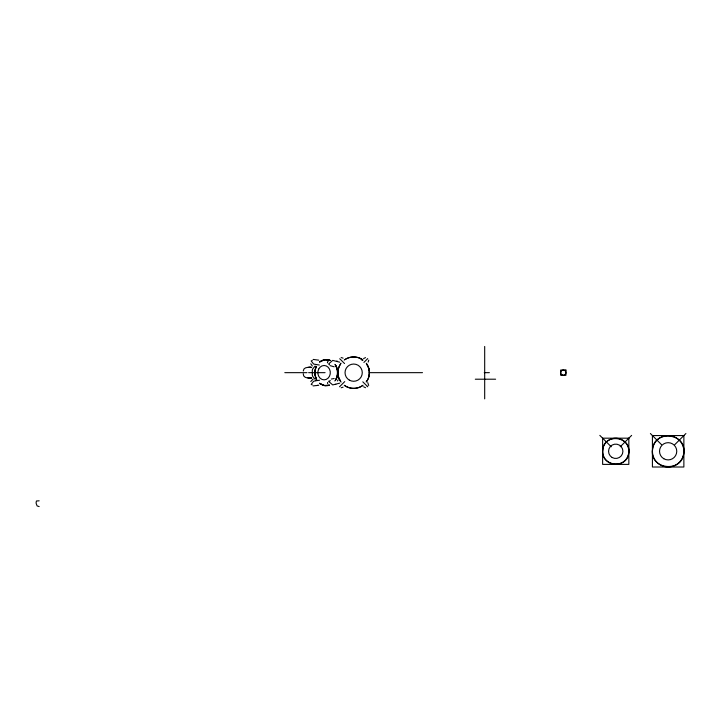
<?xml version="1.0" encoding="UTF-8"?>
<svg xmlns="http://www.w3.org/2000/svg" width="722" height="722" viewBox="0 0 722 722"><rect width="100%" height="100%" fill="white"/><g stroke="black" fill="none" stroke-linecap="round" stroke-linejoin="round"><path stroke-width="1.08" d="M303.285 371.018C303.43 366.794 308.799 367.245 311.696 367.444M368.698 385.467L367.742 382.597M316.227 366.487C314.467 370.377 314.467 374.953 316.227 378.842M316.037 366.487L314.621 372.66L316.037 378.842M368.157 362.101L368.752 360.152M310.776 381.514L313.158 379.059M335.685 379.943C338.293 375.584 338.293 369.736 335.685 365.386M340.576 363.924C337.075 369.068 337.075 376.261 340.576 381.397M338.14 379.853L337.445 380.945M366.722 381.397C370.233 376.261 370.233 369.068 366.722 363.924M327.617 382.416L327.617 383.617M328.348 360.919L327.373 362.137L327.617 362.904M334.864 380.972C338.266 376.126 338.266 369.195 334.864 364.348M366.28 381.36L366.722 380.783M339.539 386.775L344.737 381.595M363.888 362.426L367.724 358.59M620.243 446.774L631.633 435.384M674.799 444.626L685.9 433.534M315.126 366.036L312.77 368.879A6.119 4.188 -90 0 0 312.31 370.305L312.31 375.025A6.119 4.188 -90 0 0 312.77 376.451L315.126 379.285M319.774 361.767L324.954 359.619L330.342 360.558M319.909 361.767L324.007 359.809L329.557 360.125M363.581 358.572L365.531 357.598M344.917 359.592C350.053 356.081 357.246 356.081 362.39 359.592M362.39 385.738C357.246 389.239 350.053 389.239 344.917 385.738M339.737 383.147L332.716 384.925L328.826 381.568A1.291 0.451 40.9 0 1 328.709 381.198L330.378 380.702M343.094 387.173L341.145 387.759M329.367 385.205L324.954 385.701L319.774 383.553M334.169 378.527L331.353 379.032M317.445 385.395L318.763 385.169M319.584 380.232L315.595 380.801M313.104 385.909L316.687 385.512M316.416 385.557L317.707 385.349M310.316 377.886L311.335 377.741M315.225 380.837L313.889 381.198A1.291 0.451 -41 0 0 313.375 381.568L311.191 384.375L312.274 384.88M311.39 367.308L308.285 367.444L310.622 367.408L309.233 367.435M313.104 359.421L318.763 360.161M341.145 357.561L343.094 358.148M307.969 367.444L310.884 367.444M284.802 372.66L307.012 372.66M308.628 372.66L325.08 372.66M369.195 372.66L422.496 372.66M484.254 372.66L489.381 372.66M311.696 377.877C308.529 378.364 302.96 378.238 303.231 373.734M475.302 379.212L495.626 379.203M39.159 500.815L36.443 500.996L36.109 502.557A10.09 10.09 0 0 0 36.217 503.595L37.102 505.923L39.159 506.582M307.969 377.877L310.884 377.886M309.233 377.895L310.586 377.958L308.285 377.877L311.39 378.012M312.274 360.44L311.191 360.946L313.375 363.762A1.291 0.451 41 0 0 313.889 364.123L319.323 365.043M329.566 364.502L328.727 364.213A1.291 0.451 -40.9 0 1 328.826 363.762L332.716 360.404L339.737 362.173M310.316 367.444L311.335 367.588M334.169 366.794L329.963 365.612M365.531 387.723L363.581 386.757M319.909 383.553L324.007 385.512L329.557 385.205A13.104 11.371 90 0 1 319.521 383.156M310.776 363.816L312.355 365.964M344.547 363.545L339.728 358.735M362.805 381.83L367.769 386.775L367.245 386.261M650.387 433.525L661.487 444.626M599.829 435.384L611.218 446.774M367.137 365.151L367.516 365.774M339.439 378.906L339.782 379.546M484.688 346.452L484.688 398.869M335.775 384.339A11.155 9.314 -60.2 0 1 335.27 384.474M336.831 361.018A11.155 9.585 66.3 0 1 337.336 361.226M316.768 379.745A13.104 11.371 90 0 1 316.353 366.379M319.521 362.173A13.104 11.371 90 0 1 330.315 360.386M335.441 364.809A13.104 11.371 90 0 1 335.441 380.512M366.244 363.238A15.722 15.722 0 0 1 366.244 382.082M363.076 385.25A15.722 15.722 0 0 1 344.232 385.25M341.064 382.082A15.722 15.722 0 0 1 341.064 363.238M344.232 360.07A15.722 15.722 0 0 1 363.076 360.07M367.922 366.388A13.465 13.204 86.5 0 1 368.78 376.929M361.153 359.61A16.254 16.046 -16.1 0 1 362.48 360.368M602.689 450.005C600.253 466.737 627.896 469.462 628.772 452.568C631.208 435.835 603.556 433.11 602.689 450.005M652.498 449.743C649.565 469.832 682.741 473.1 683.797 452.829C686.721 432.74 653.545 429.473 652.498 449.743M565.931 370.043L560.696 370.043L560.696 375.287L565.931 375.287L565.931 370.043M683.869 435.565L652.417 435.565L652.417 467.008L683.869 467.008L683.869 435.565M628.835 438.182L602.626 438.182L602.626 464.39L628.835 464.39L628.835 438.182M318.691 369.068A7.184 6.236 90 0 0 324.088 379.844A7.184 6.236 90 0 0 329.485 369.068A7.184 6.236 90 0 0 318.691 369.068M608.628 462.297A13.104 13.104 0 0 0 628.817 451.927A13.104 13.104 0 0 0 609.738 439.626A13.104 13.104 0 0 0 608.628 462.297M612.139 457.504A7.184 7.184 0 0 0 622.906 451.286A7.184 7.184 0 0 0 612.139 445.068A7.184 7.184 0 0 0 612.139 457.504M663.834 458.75A8.619 8.619 0 0 0 676.758 451.286A8.619 8.619 0 0 0 663.834 443.822A8.619 8.619 0 0 0 663.834 458.75M659.619 464.508A15.731 15.731 0 0 0 683.851 452.053A15.731 15.731 0 0 0 660.955 437.297A15.731 15.731 0 0 0 659.619 464.508M349.34 380.124A8.619 8.619 0 0 0 362.273 372.66A8.619 8.619 0 0 0 349.34 365.197A8.619 8.619 0 0 0 349.34 380.124M561.896 374.862A2.617 2.617 0 0 0 565.931 372.787A2.617 2.617 0 0 0 562.113 370.332A2.617 2.617 0 0 0 561.896 374.862"/></g></svg>
